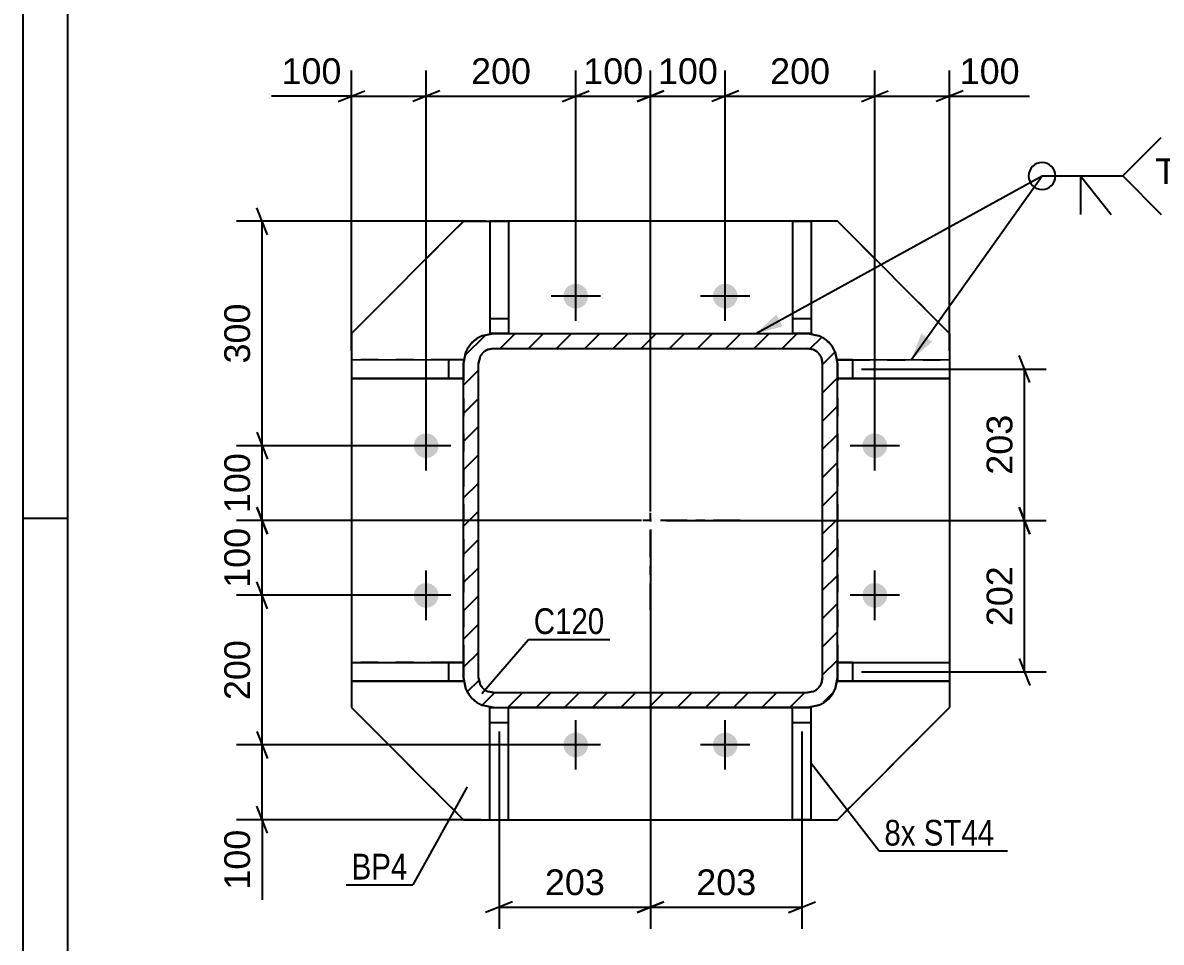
# Model space of a CAD drawing. Header units: millimetres. Extents: x -135 to 706, y -238 to 356.
# Drawn here: x -134.7 to -7.8, y -136.6 to -34.2 of the extents above; entities that cross this region are included whole.
import ezdxf

# ---------------------------------------------------------------- set-up
doc = ezdxf.new("R2010")
doc.units = ezdxf.units.MM
doc.linetypes.add('DXK_LINE_DOT2', pattern=[3.9198, 1.9599, -1.9599])
doc.linetypes.add('DXK_LINE_DOT3', pattern=[5.9187, 2.979, -0.9799, 0.9799, -0.9799])
doc.styles.add('Arial', font='ARIAL.TTF', dxfattribs={"height": 0.2})
doc.styles.add('Arial Narrow', font='ARIALN.TTF', dxfattribs={"height": 0.2})

# ---------------------------------------------------------------- blocks, each defined once
blk = doc.blocks.new('Unknown-284933639-1134')
at = {"color": 5, "linetype": 'Continuous'}
for p, q in [((-134.66, 355.61), (-134.66, -238.39)), ((-129.66, 350.61), (-129.66, -233.39)), ((-129.66, -89.39), (-134.66, -89.39))]:
    blk.add_line(p, q, dxfattribs=at)
blk = doc.blocks.new('Part-284933639-2157 - 2120')
at = {"color": 2, "linetype": 'Continuous'}
for p, q in [((-42.19, -105.44), (-43.86, -105.44)), ((-42.19, -105.44), (-42.19, -107.53)), ((-42.19, -105.44), (-31.36, -105.45)), ((-31.36, -105.45), (-31.36, -107.53)), ((-43.86, -107.11), (-43.86, -107.53)), ((-43.86, -107.53), (-42.19, -107.53)), ((-42.19, -107.53), (-43.86, -107.53)), ((-43.86, -107.53), (-43.86, -107.53)), ((-43.86, -107.53), (-43.86, -107.53)), ((-42.19, -107.53), (-31.36, -107.53)), ((-31.36, -107.53), (-42.19, -107.53)), ((-31.36, -107.53), (-31.36, -107.53))]:
    blk.add_line(p, q, dxfattribs=at)
at = {"color": 7, "linetype": 'DXK_LINE_DOT2'}
for p, q in [((-43.86, -105.44), (-43.86, -107.11)), ((-43.86, -105.45), (-42.19, -105.45)), ((-42.19, -105.45), (-31.36, -105.45)), ((-42.19, -107.53), (-42.19, -107.53)), ((-31.36, -107.53), (-31.36, -107.53))]:
    blk.add_line(p, q, dxfattribs=at)
blk = doc.blocks.new('Bolt-284933639-2218 - 2120')
at = {"linetype": 'Continuous'}
for points in [[(-73.02, -65.99), (-73.31, -65.96), (-73.58, -65.87), (-73.83, -65.73), (-74.05, -65.54), (-74.21, -65.3), (-74.33, -65.04), (-74.39, -64.76), (-74.39, -64.47), (-74.33, -64.19), (-74.21, -63.93), (-74.05, -63.7), (-73.83, -63.5), (-73.58, -63.36), (-73.31, -63.27), (-73.02, -63.24), (-72.74, -63.27), (-72.46, -63.36), (-72.22, -63.5), (-72, -63.7), (-71.83, -63.93), (-71.72, -64.19), (-71.66, -64.47), (-71.66, -64.76), (-71.72, -65.04), (-71.83, -65.3), (-72, -65.54), (-72.22, -65.73), (-72.46, -65.87), (-72.74, -65.96)], [(-56.36, -65.99), (-56.64, -65.96), (-56.92, -65.87), (-57.17, -65.73), (-57.38, -65.54), (-57.55, -65.3), (-57.67, -65.04), (-57.72, -64.76), (-57.72, -64.47), (-57.67, -64.19), (-57.55, -63.93), (-57.38, -63.7), (-57.17, -63.5), (-56.92, -63.36), (-56.64, -63.27), (-56.36, -63.24), (-56.07, -63.27), (-55.8, -63.36), (-55.55, -63.5), (-55.34, -63.7), (-55.17, -63.93), (-55.05, -64.19), (-54.99, -64.47), (-54.99, -64.76), (-55.05, -65.04), (-55.17, -65.3), (-55.34, -65.54), (-55.55, -65.73), (-55.8, -65.87), (-56.07, -65.96)], [(-89.69, -82.66), (-89.98, -82.63), (-90.25, -82.54), (-90.5, -82.4), (-90.71, -82.2), (-90.88, -81.97), (-91, -81.71), (-91.06, -81.43), (-91.06, -81.14), (-91, -80.86), (-90.88, -80.6), (-90.71, -80.36), (-90.5, -80.17), (-90.25, -80.03), (-89.98, -79.94), (-89.69, -79.91), (-89.4, -79.94), (-89.13, -80.03), (-88.88, -80.17), (-88.67, -80.36), (-88.5, -80.6), (-88.38, -80.86), (-88.32, -81.14), (-88.32, -81.43), (-88.38, -81.71), (-88.5, -81.97), (-88.67, -82.2), (-88.88, -82.4), (-89.13, -82.54), (-89.4, -82.63)], [(-39.69, -82.66), (-39.98, -82.63), (-40.25, -82.54), (-40.5, -82.4), (-40.71, -82.2), (-40.88, -81.97), (-41, -81.71), (-41.06, -81.43), (-41.06, -81.14), (-41, -80.86), (-40.88, -80.6), (-40.71, -80.36), (-40.5, -80.17), (-40.25, -80.03), (-39.98, -79.94), (-39.69, -79.91), (-39.4, -79.94), (-39.13, -80.03), (-38.88, -80.17), (-38.67, -80.36), (-38.5, -80.6), (-38.38, -80.86), (-38.32, -81.14), (-38.32, -81.43), (-38.38, -81.71), (-38.5, -81.97), (-38.67, -82.2), (-38.88, -82.4), (-39.13, -82.54), (-39.4, -82.63)], [(-89.69, -99.33), (-89.98, -99.3), (-90.25, -99.21), (-90.5, -99.06), (-90.71, -98.87), (-90.88, -98.64), (-91, -98.38), (-91.06, -98.09), (-91.06, -97.81), (-91, -97.53), (-90.88, -97.26), (-90.71, -97.03), (-90.5, -96.84), (-90.25, -96.69), (-89.98, -96.61), (-89.69, -96.58), (-89.4, -96.61), (-89.13, -96.69), (-88.88, -96.84), (-88.67, -97.03), (-88.5, -97.26), (-88.38, -97.53), (-88.32, -97.81), (-88.32, -98.09), (-88.38, -98.38), (-88.5, -98.64), (-88.67, -98.87), (-88.88, -99.06), (-89.13, -99.21), (-89.4, -99.3)], [(-39.69, -99.33), (-39.98, -99.3), (-40.25, -99.21), (-40.5, -99.06), (-40.71, -98.87), (-40.88, -98.64), (-41, -98.38), (-41.06, -98.09), (-41.06, -97.81), (-41, -97.53), (-40.88, -97.26), (-40.71, -97.03), (-40.5, -96.84), (-40.25, -96.69), (-39.98, -96.61), (-39.69, -96.58), (-39.4, -96.61), (-39.13, -96.69), (-38.88, -96.84), (-38.67, -97.03), (-38.5, -97.26), (-38.38, -97.53), (-38.32, -97.81), (-38.32, -98.09), (-38.38, -98.38), (-38.5, -98.64), (-38.67, -98.87), (-38.88, -99.06), (-39.13, -99.21), (-39.4, -99.3)], [(-73.02, -115.99), (-73.31, -115.96), (-73.58, -115.87), (-73.83, -115.73), (-74.05, -115.54), (-74.21, -115.3), (-74.33, -115.04), (-74.39, -114.76), (-74.39, -114.47), (-74.33, -114.19), (-74.21, -113.93), (-74.05, -113.7), (-73.83, -113.5), (-73.58, -113.36), (-73.31, -113.27), (-73.02, -113.24), (-72.74, -113.27), (-72.46, -113.36), (-72.22, -113.5), (-72, -113.7), (-71.83, -113.93), (-71.72, -114.19), (-71.66, -114.47), (-71.66, -114.76), (-71.72, -115.04), (-71.83, -115.3), (-72, -115.54), (-72.22, -115.73), (-72.46, -115.87), (-72.74, -115.96)], [(-56.36, -115.99), (-56.64, -115.96), (-56.92, -115.87), (-57.17, -115.73), (-57.38, -115.54), (-57.55, -115.3), (-57.67, -115.04), (-57.72, -114.76), (-57.72, -114.47), (-57.67, -114.19), (-57.55, -113.93), (-57.38, -113.7), (-57.17, -113.5), (-56.92, -113.36), (-56.64, -113.27), (-56.36, -113.24), (-56.07, -113.27), (-55.8, -113.36), (-55.55, -113.5), (-55.34, -113.7), (-55.17, -113.93), (-55.05, -114.19), (-54.99, -114.47), (-54.99, -114.76), (-55.05, -115.04), (-55.17, -115.3), (-55.34, -115.54), (-55.55, -115.73), (-55.8, -115.87), (-56.07, -115.96)]]:
    blk.add_hatch(color=1, dxfattribs=at).paths.add_polyline_path(points)
at = {"color": 1, "linetype": 'Continuous'}
for p, q in [((-73.02, -67.37), (-73.02, -61.87)), ((-56.36, -67.37), (-56.36, -61.87)), ((-70.27, -64.62), (-75.77, -64.62)), ((-53.61, -64.62), (-59.11, -64.62)), ((-89.69, -84.03), (-89.69, -78.53)), ((-39.69, -84.03), (-39.69, -78.53)), ((-86.94, -81.28), (-92.44, -81.28)), ((-36.94, -81.28), (-42.44, -81.28)), ((-89.69, -100.7), (-89.69, -95.2)), ((-39.69, -100.7), (-39.69, -95.2)), ((-86.94, -97.95), (-92.44, -97.95)), ((-36.94, -97.95), (-42.44, -97.95)), ((-73.02, -117.37), (-73.02, -111.87)), ((-56.36, -117.37), (-56.36, -111.87)), ((-70.27, -114.62), (-75.77, -114.62)), ((-53.61, -114.62), (-59.11, -114.62))]:
    blk.add_line(p, q, dxfattribs=at)
blk = doc.blocks.new('Part-284933639-2162 - 2120')
at = {"color": 2, "linetype": 'Continuous'}
for p, q in [((-43.86, -72.11), (-43.86, -71.69)), ((-43.86, -71.69), (-42.19, -71.69)), ((-42.19, -71.69), (-42.19, -73.78)), ((-42.19, -71.69), (-31.36, -71.7)), ((-31.36, -71.7), (-31.36, -73.78)), ((-43.86, -73.78), (-42.19, -73.78)), ((-42.19, -73.78), (-43.86, -73.78)), ((-42.19, -73.78), (-31.36, -73.78)), ((-31.36, -73.78), (-42.19, -73.78)), ((-31.36, -73.78), (-31.36, -73.78))]:
    blk.add_line(p, q, dxfattribs=at)
at = {"color": 7, "linetype": 'DXK_LINE_DOT2'}
for p, q in [((-43.86, -71.7), (-42.19, -71.7)), ((-43.86, -72.11), (-43.86, -73.78)), ((-42.19, -71.7), (-31.36, -71.7)), ((-43.86, -73.78), (-43.86, -73.78)), ((-42.19, -73.78), (-42.19, -73.78)), ((-31.36, -73.78), (-31.36, -73.78))]:
    blk.add_line(p, q, dxfattribs=at)
blk = doc.blocks.new('Part-284933639-2167 - 2120')
at = {"color": 2, "linetype": 'Continuous'}
for p, q in [((-98.02, -105.45), (-87.19, -105.44)), ((-98.02, -105.45), (-98.02, -105.45)), ((-98.02, -105.45), (-98.02, -107.53)), ((-87.19, -105.44), (-85.52, -105.44)), ((-87.19, -105.44), (-87.19, -107.53)), ((-98.02, -107.53), (-87.19, -107.53)), ((-87.19, -107.53), (-98.02, -107.53)), ((-87.19, -107.53), (-85.52, -107.53)), ((-85.52, -107.53), (-87.19, -107.53)), ((-85.52, -107.11), (-85.52, -107.53)), ((-85.52, -107.53), (-85.52, -107.53))]:
    blk.add_line(p, q, dxfattribs=at)
at = {"color": 7, "linetype": 'DXK_LINE_DOT2'}
for p, q in [((-87.19, -105.45), (-98.02, -105.45)), ((-85.52, -105.45), (-87.19, -105.45)), ((-85.52, -105.44), (-85.52, -105.45)), ((-85.52, -105.44), (-85.52, -107.11)), ((-87.19, -107.53), (-87.19, -107.53))]:
    blk.add_line(p, q, dxfattribs=at)
blk = doc.blocks.new('Part-284933639-2172 - 2120')
at = {"color": 2, "linetype": 'Continuous'}
for p, q in [((-98.02, -71.7), (-87.19, -71.69)), ((-98.02, -71.7), (-98.02, -71.7)), ((-98.02, -71.7), (-98.02, -73.78)), ((-87.19, -71.69), (-85.52, -71.69)), ((-87.19, -71.69), (-87.19, -73.78)), ((-85.52, -71.69), (-85.52, -72.11)), ((-98.02, -73.78), (-87.19, -73.78)), ((-87.19, -73.78), (-98.02, -73.78)), ((-87.19, -73.78), (-85.52, -73.78)), ((-85.52, -73.78), (-87.19, -73.78))]:
    blk.add_line(p, q, dxfattribs=at)
at = {"color": 7, "linetype": 'DXK_LINE_DOT2'}
for p, q in [((-87.19, -71.7), (-98.02, -71.7)), ((-85.52, -71.7), (-87.19, -71.7)), ((-85.52, -71.69), (-85.52, -71.7)), ((-85.52, -72.11), (-85.52, -73.78)), ((-87.19, -73.78), (-87.19, -73.78))]:
    blk.add_line(p, q, dxfattribs=at)
blk = doc.blocks.new('Part-284933639-2200 - 2120')
at = {"color": 2, "linetype": 'Continuous'}
for p, q in [((-98.02, -68.78), (-85.53, -56.28)), ((-85.53, -56.28), (-82.61, -56.28)), ((-85.53, -56.28), (-85.53, -56.28)), ((-48.86, -56.28), (-80.52, -56.28)), ((-43.85, -56.28), (-46.77, -56.28)), ((-31.36, -68.78), (-43.85, -56.28)), ((-43.85, -56.28), (-43.85, -56.28)), ((-98.02, -68.78), (-98.02, -71.7)), ((-31.36, -68.78), (-31.36, -71.7)), ((-98.02, -73.78), (-98.02, -105.45)), ((-31.36, -73.78), (-31.36, -105.45)), ((-98.02, -107.53), (-98.02, -110.45)), ((-31.36, -107.53), (-31.36, -110.45)), ((-98.02, -110.45), (-85.52, -122.95)), ((-98.02, -110.45), (-98.02, -110.45)), ((-43.86, -122.95), (-31.36, -110.45)), ((-85.52, -122.95), (-43.86, -122.95)), ((-85.52, -122.95), (-85.52, -122.95)), ((-43.86, -122.95), (-43.86, -122.95))]:
    blk.add_line(p, q, dxfattribs=at)
at = {"color": 7, "linetype": 'DXK_LINE_DOT2'}
for p, q in [((-98.02, -68.78), (-85.53, -56.28)), ((-43.85, -56.28), (-85.53, -56.28)), ((-82.61, -56.28), (-80.52, -56.28)), ((-46.77, -56.28), (-48.86, -56.28)), ((-31.36, -68.78), (-43.85, -56.28)), ((-98.02, -71.7), (-98.02, -73.78)), ((-31.36, -71.7), (-31.36, -73.78)), ((-98.02, -105.45), (-98.02, -107.53)), ((-31.36, -105.45), (-31.36, -107.53)), ((-85.52, -122.95), (-98.02, -110.45)), ((-43.86, -122.95), (-31.36, -110.45)), ((-85.52, -122.95), (-43.86, -122.95))]:
    blk.add_line(p, q, dxfattribs=at)
blk = doc.blocks.new('Part-284933639-2223 - 2120')
at = {"linetype": 'Continuous'}
h = blk.add_hatch(dxfattribs=at)
h.set_pattern_fill('', scale=0.7, style=0, pattern_type=0)
h.set_pattern_definition([(45, (-44.111, -70.8384), (-1.571545, 1.571545), [])])
h.paths.add_polyline_path([(-43.86, -72.11), (-44.11, -70.84), (-44.83, -69.76), (-45.92, -69.03), (-47.19, -68.78), (-82.19, -68.78), (-83.47, -69.03), (-84.55, -69.76), (-85.27, -70.84), (-85.52, -72.11), (-85.52, -107.11), (-85.27, -108.39), (-84.55, -109.47), (-83.47, -110.19), (-82.19, -110.45), (-47.19, -110.45), (-45.92, -110.19), (-44.83, -109.47), (-44.11, -108.39), (-43.86, -107.11)])
h.paths.add_polyline_path([(-45.65, -107.75), (-46.01, -108.29), (-46.55, -108.65), (-47.19, -108.78), (-82.19, -108.78), (-82.83, -108.65), (-83.37, -108.29), (-83.73, -107.75), (-83.86, -107.11), (-83.86, -72.11), (-83.73, -71.48), (-83.37, -70.94), (-82.83, -70.57), (-82.19, -70.45), (-47.19, -70.45), (-46.55, -70.57), (-46.01, -70.94), (-45.65, -71.48), (-45.52, -72.11), (-45.52, -107.11)])
at = {"color": 7, "linetype": 'DXK_LINE_DOT2'}
for p, q in [((-83.47, -69.04), (-82.19, -68.78)), ((-82.19, -68.78), (-47.19, -68.78)), ((-82.19, -68.78), (-82.19, -68.78)), ((-47.19, -68.78), (-47.19, -68.78)), ((-47.19, -68.78), (-45.92, -69.04)), ((-85.52, -72.12), (-85.27, -70.84)), ((-44.11, -70.84), (-43.86, -72.12)), ((-85.52, -72.11), (-85.52, -107.12)), ((-83.73, -71.48), (-83.86, -72.12)), ((-83.86, -72.12), (-83.86, -72.11)), ((-83.86, -107.12), (-83.86, -72.12)), ((-83.73, -71.48), (-83.73, -71.48)), ((-45.65, -71.48), (-45.65, -71.48)), ((-45.52, -72.12), (-45.65, -71.48)), ((-45.52, -72.12), (-45.52, -72.11)), ((-45.52, -107.12), (-45.52, -72.12)), ((-43.86, -72.11), (-43.86, -107.12)), ((-85.27, -108.39), (-85.52, -107.12)), ((-83.86, -107.12), (-83.86, -107.11)), ((-83.86, -107.12), (-83.73, -107.75)), ((-45.65, -107.75), (-45.52, -107.12)), ((-45.52, -107.12), (-45.52, -107.11)), ((-43.86, -107.12), (-44.11, -108.39)), ((-82.83, -108.66), (-82.19, -108.78)), ((-82.19, -108.78), (-82.19, -108.78)), ((-82.19, -108.78), (-47.19, -108.78)), ((-47.19, -108.78), (-46.55, -108.66)), ((-47.19, -108.78), (-47.19, -108.78)), ((-82.19, -110.45), (-82.22, -110.45)), ((-82.19, -110.45), (-80.52, -110.45)), ((-82.19, -110.45), (-82.19, -110.45)), ((-47.19, -110.45), (-48.86, -110.45)), ((-47.19, -110.45), (-47.19, -110.45)), ((-47.16, -110.45), (-47.19, -110.45))]:
    blk.add_line(p, q, dxfattribs=at)
at = {"color": 2, "linetype": 'Continuous'}
for p, q in [((-82.19, -68.78), (-83.47, -69.03)), ((-82.19, -68.78), (-47.19, -68.78)), ((-45.92, -69.03), (-47.19, -68.78)), ((-85.27, -70.84), (-85.52, -72.11)), ((-82.19, -70.45), (-82.83, -70.58)), ((-82.83, -70.57), (-82.19, -70.45)), ((-82.19, -70.45), (-82.19, -70.45)), ((-82.19, -70.45), (-47.19, -70.45)), ((-82.19, -70.45), (-47.19, -70.45)), ((-47.19, -70.45), (-47.19, -70.45)), ((-46.55, -70.58), (-47.19, -70.45)), ((-47.19, -70.45), (-46.55, -70.57)), ((-43.86, -72.11), (-44.11, -70.84)), ((-85.52, -107.11), (-85.52, -72.11)), ((-83.86, -72.11), (-83.73, -71.48)), ((-83.86, -107.11), (-83.86, -72.11)), ((-45.65, -71.48), (-45.52, -72.11)), ((-45.52, -107.11), (-45.52, -72.11)), ((-43.86, -107.11), (-43.86, -72.11)), ((-85.52, -107.11), (-85.27, -108.39)), ((-83.73, -107.75), (-83.86, -107.11)), ((-45.52, -107.11), (-45.65, -107.75)), ((-44.11, -108.39), (-43.86, -107.11)), ((-85.27, -108.39), (-85.27, -108.39)), ((-85.27, -108.39), (-85.27, -108.39)), ((-82.19, -108.78), (-82.83, -108.65)), ((-82.19, -108.78), (-47.19, -108.78)), ((-46.55, -108.65), (-47.19, -108.78)), ((-44.11, -108.39), (-44.11, -108.39)), ((-44.11, -108.39), (-44.11, -108.39)), ((-83.47, -110.19), (-82.19, -110.45)), ((-82.22, -110.45), (-83.47, -110.2)), ((-47.19, -110.45), (-45.92, -110.19)), ((-45.92, -110.2), (-47.16, -110.45)), ((-82.19, -110.45), (-47.19, -110.45)), ((-48.86, -110.45), (-80.52, -110.45))]:
    blk.add_line(p, q, dxfattribs=at)
at = {"color": 7, "linetype": 'DXK_LINE_DOT3'}
for p, q in [((-64.69, -99.62), (-64.69, -79.61)), ((-54.69, -89.62), (-74.69, -89.62))]:
    blk.add_line(p, q, dxfattribs=at)
at = {"color": 2, "linetype": 'Continuous'}
for centre, radius, start, end in [((-82.19, -72.11), 3.33, 112.5, 157.5), ((-47.19, -72.11), 3.33, 22.5, 67.5), ((-82.19, -72.11), 1.67, 112.5, 157.5), ((-82.19, -72.12), 1.67, 112.5, 157.5), ((-47.19, -72.11), 1.67, 22.5, 67.5), ((-47.19, -72.12), 1.67, 22.5, 67.5), ((-82.19, -107.11), 1.67, 202.5, 247.5), ((-47.19, -107.11), 1.67, 292.5, 337.5), ((-82.19, -107.12), 3.33, 202.5, 247.5), ((-82.19, -107.11), 3.33, 202.5, 247.5), ((-47.19, -107.12), 3.33, 292.5, 337.5), ((-47.19, -107.11), 3.33, 292.5, 337.5)]:
    blk.add_arc(centre, radius, start, end, dxfattribs=at)
at = {"color": 7, "linetype": 'DXK_LINE_DOT2'}
for centre, radius, start, end in [((-82.19, -72.12), 3.33, 112.5, 157.5), ((-47.19, -72.12), 3.33, 22.5, 67.5), ((-82.19, -107.12), 1.67, 202.5, 247.5), ((-47.19, -107.12), 1.67, 292.5, 337.5)]:
    blk.add_arc(centre, radius, start, end, dxfattribs=at)
blk = doc.blocks.new('Part-284933639-2228 - 2120')
at = {"color": 2, "linetype": 'Continuous'}
for p, q in [((-82.61, -110.45), (-82.2, -110.45)), ((-82.61, -122.95), (-82.61, -110.45)), ((-80.52, -122.95), (-80.52, -110.45)), ((-82.61, -112.11), (-80.52, -112.11)), ((-82.61, -122.95), (-80.52, -122.95))]:
    blk.add_line(p, q, dxfattribs=at)
at = {"color": 7, "linetype": 'DXK_LINE_DOT2'}
for p, q in [((-82.61, -110.45), (-80.52, -110.45)), ((-82.2, -110.45), (-80.52, -110.45)), ((-80.52, -110.45), (-80.52, -110.45)), ((-80.52, -110.45), (-80.52, -110.45)), ((-82.61, -112.11), (-80.52, -112.11)), ((-82.61, -122.95), (-80.52, -122.95))]:
    blk.add_line(p, q, dxfattribs=at)
blk = doc.blocks.new('Part-284933639-2233 - 2120')
at = {"color": 2, "linetype": 'Continuous'}
for p, q in [((-48.86, -122.95), (-48.86, -110.45)), ((-46.77, -110.45), (-47.18, -110.45)), ((-46.77, -122.95), (-46.77, -110.45)), ((-48.86, -112.11), (-46.77, -112.11)), ((-48.86, -122.95), (-46.77, -122.95))]:
    blk.add_line(p, q, dxfattribs=at)
at = {"color": 7, "linetype": 'DXK_LINE_DOT2'}
for p, q in [((-48.86, -110.45), (-46.77, -110.45)), ((-47.18, -110.45), (-48.86, -110.45)), ((-48.86, -110.45), (-48.86, -110.45)), ((-48.86, -110.45), (-48.86, -110.45)), ((-48.86, -112.11), (-46.77, -112.11)), ((-46.77, -122.95), (-48.86, -122.95))]:
    blk.add_line(p, q, dxfattribs=at)
blk = doc.blocks.new('Part-284933639-2238 - 2120')
at = {"color": 2, "linetype": 'Continuous'}
for p, q in [((-82.61, -56.28), (-82.61, -68.78)), ((-80.52, -56.28), (-82.61, -56.28)), ((-80.52, -56.28), (-80.52, -68.78)), ((-82.61, -67.11), (-80.52, -67.11)), ((-80.52, -68.78), (-82.61, -68.78)), ((-82.61, -68.78), (-80.52, -68.78))]:
    blk.add_line(p, q, dxfattribs=at)
at = {"color": 7, "linetype": 'DXK_LINE_DOT2'}
for p, q in [((-82.61, -56.28), (-80.52, -56.28)), ((-82.61, -67.11), (-80.52, -67.11))]:
    blk.add_line(p, q, dxfattribs=at)
blk = doc.blocks.new('Part-284933639-2243 - 2120')
at = {"color": 2, "linetype": 'Continuous'}
for p, q in [((-48.86, -56.28), (-48.86, -68.78)), ((-46.77, -56.28), (-48.86, -56.28)), ((-46.77, -56.28), (-46.77, -68.78)), ((-48.86, -67.11), (-46.77, -67.11)), ((-46.77, -68.78), (-48.86, -68.78)), ((-48.86, -68.78), (-46.77, -68.78))]:
    blk.add_line(p, q, dxfattribs=at)
at = {"color": 7, "linetype": 'DXK_LINE_DOT2'}
for p, q in [((-48.86, -56.28), (-46.77, -56.28)), ((-48.86, -67.11), (-48.86, -67.11)), ((-48.86, -67.11), (-46.77, -67.11)), ((-46.77, -67.11), (-46.77, -67.11))]:
    blk.add_line(p, q, dxfattribs=at)
blk = doc.blocks.new('StraightDimension-284933639-16469 - 2120')
at = {"color": 7, "linetype": 'Continuous'}
for p, q in [((-108.58, -88.12), (-107.38, -91.12)), ((-65.69, -89.62), (-110.83, -89.62)), ((-107.98, -97.95), (-107.98, -89.62)), ((-107.38, -99.45), (-108.58, -96.45)), ((-90.69, -97.95), (-110.83, -97.95))]:
    blk.add_line(p, q, dxfattribs=at)
at = {"color": 0}
blk.add_wipeout([(-108.73, -89.85), (-112.93, -89.85), (-112.93, -97.72), (-108.73, -97.72)], dxfattribs=at)
at = {"color": 3, "style": 'Arial'}
blk.add_text('100', height=2.865, rotation=90.0002, dxfattribs=at).set_placement((-109.33, -97.12))
blk = doc.blocks.new('StraightDimension-284933639-16363 - 2120')
at = {"color": 7, "linetype": 'Continuous'}
for p, q in [((-98.02, -70.7), (-98.02, -39.48)), ((-89.69, -80.28), (-89.69, -39.48)), ((-99.52, -42.93), (-96.52, -41.73)), ((-88.19, -41.73), (-91.19, -42.93)), ((-98.02, -42.33), (-106.94, -42.33)), ((-98.02, -42.33), (-106.94, -42.33)), ((-98.02, -42.33), (-89.69, -42.33))]:
    blk.add_line(p, q, dxfattribs=at)
at = {"color": 0}
blk.add_wipeout([(-98.55, -41.58), (-98.55, -37.38), (-106.42, -37.38), (-106.42, -41.58)], dxfattribs=at)
at = {"color": 3, "style": 'Arial'}
blk.add_text('100', height=2.865, dxfattribs=at).set_placement((-105.82, -40.98))
blk = doc.blocks.new('StraightDimension-284933639-16467 - 2120')
at = {"color": 7, "linetype": 'Continuous'}
for p, q in [((-107.38, -57.78), (-108.58, -54.78)), ((-83.61, -56.28), (-110.83, -56.28)), ((-107.98, -81.28), (-107.98, -56.28)), ((-108.58, -79.78), (-107.38, -82.78)), ((-90.69, -81.28), (-110.83, -81.28))]:
    blk.add_line(p, q, dxfattribs=at)
at = {"color": 0}
blk.add_wipeout([(-108.73, -64.85), (-112.93, -64.85), (-112.93, -72.72), (-108.73, -72.72)], dxfattribs=at)
at = {"color": 3, "style": 'Arial'}
blk.add_text('300', height=2.865, rotation=90.0002, dxfattribs=at).set_placement((-109.33, -72.12))
blk = doc.blocks.new('StraightDimension-284933639-16362 - 2120')
at = {"color": 7, "linetype": 'Continuous'}
for p, q in [((-89.69, -80.28), (-89.69, -39.48)), ((-73.02, -63.62), (-73.02, -39.48)), ((-88.19, -41.73), (-91.19, -42.93)), ((-74.52, -42.93), (-71.52, -41.73)), ((-89.69, -42.33), (-73.02, -42.33))]:
    blk.add_line(p, q, dxfattribs=at)
at = {"color": 0}
blk.add_wipeout([(-77.42, -41.58), (-77.42, -37.38), (-85.29, -37.38), (-85.29, -41.58)], dxfattribs=at)
at = {"color": 3, "style": 'Arial'}
blk.add_text('200', height=2.865, dxfattribs=at).set_placement((-84.69, -40.98))
blk = doc.blocks.new('StraightDimension-284933639-16471 - 2120')
at = {"color": 7, "linetype": 'Continuous'}
for p, q in [((-108.58, -113.12), (-107.38, -116.12)), ((-74.02, -114.62), (-110.83, -114.62)), ((-107.98, -122.95), (-107.98, -114.62)), ((-107.38, -124.45), (-108.58, -121.45)), ((-83.61, -122.95), (-110.83, -122.95)), ((-107.98, -122.95), (-107.98, -131.87)), ((-107.98, -122.95), (-107.98, -131.87))]:
    blk.add_line(p, q, dxfattribs=at)
at = {"color": 0}
blk.add_wipeout([(-108.73, -123.47), (-112.93, -123.47), (-112.93, -131.34), (-108.73, -131.34)], dxfattribs=at)
at = {"color": 3, "style": 'Arial'}
blk.add_text('100', height=2.865, rotation=90.0002, dxfattribs=at).set_placement((-109.33, -130.74))
blk = doc.blocks.new('StraightDimension-284933639-2400 - 2120')
at = {"color": 7, "linetype": 'Continuous'}
for p, q in [((-22.41, -91.12), (-23.61, -88.12)), ((-62.96, -89.62), (-20.61, -89.62)), ((-23.01, -106.49), (-23.01, -89.62)), ((-23.61, -104.99), (-22.41, -107.99)), ((-41.19, -106.49), (-20.61, -106.49))]:
    blk.add_line(p, q, dxfattribs=at)
at = {"color": 0}
blk.add_wipeout([(-23.76, -94.12), (-27.96, -94.12), (-27.96, -101.99), (-23.76, -101.99)], dxfattribs=at)
at = {"color": 3, "style": 'Arial'}
blk.add_text('202', height=2.865, rotation=90.0002, dxfattribs=at).set_placement((-24.36, -101.39))
blk = doc.blocks.new('StraightDimension-284933639-16470 - 2120')
at = {"color": 7, "linetype": 'Continuous'}
for p, q in [((-107.38, -99.45), (-108.58, -96.45)), ((-90.69, -97.95), (-110.83, -97.95)), ((-107.98, -114.62), (-107.98, -97.95)), ((-108.58, -113.12), (-107.38, -116.12)), ((-74.02, -114.62), (-110.83, -114.62))]:
    blk.add_line(p, q, dxfattribs=at)
at = {"color": 0}
blk.add_wipeout([(-108.73, -102.35), (-112.93, -102.35), (-112.93, -110.22), (-108.73, -110.22)], dxfattribs=at)
at = {"color": 3, "style": 'Arial'}
blk.add_text('200', height=2.865, rotation=90.0002, dxfattribs=at).set_placement((-109.33, -109.62))
blk = doc.blocks.new('StraightDimension-284933639-2269 - 2120')
at = {"color": 7, "linetype": 'Continuous'}
for p, q in [((-64.69, -90.62), (-64.69, -135.1)), ((-47.82, -113.11), (-47.82, -135.1)), ((-63.19, -132.1), (-66.19, -133.3)), ((-64.69, -132.7), (-47.82, -132.7)), ((-49.32, -133.3), (-46.32, -132.1))]:
    blk.add_line(p, q, dxfattribs=at)
at = {"color": 0}
blk.add_wipeout([(-52.32, -131.95), (-52.32, -127.75), (-60.19, -127.75), (-60.19, -131.95)], dxfattribs=at)
at = {"color": 3, "style": 'Arial'}
blk.add_text('203', height=2.865, dxfattribs=at).set_placement((-59.59, -131.35))
blk = doc.blocks.new('StraightDimension-284933639-2279 - 2120')
at = {"color": 7, "linetype": 'Continuous'}
for p, q in [((-64.69, -90.62), (-64.69, -135.1)), ((-81.57, -113.11), (-81.57, -135.1)), ((-80.07, -132.1), (-83.07, -133.3)), ((-81.57, -132.7), (-64.69, -132.7)), ((-66.19, -133.3), (-63.19, -132.1))]:
    blk.add_line(p, q, dxfattribs=at)
at = {"color": 0}
blk.add_wipeout([(-69.19, -131.95), (-69.19, -127.75), (-77.06, -127.75), (-77.06, -131.95)], dxfattribs=at)
at = {"color": 3, "style": 'Arial'}
blk.add_text('203', height=2.865, dxfattribs=at).set_placement((-76.46, -131.35))
blk = doc.blocks.new('StraightDimension-284933639-2414 - 2120')
at = {"color": 7, "linetype": 'Continuous'}
for p, q in [((-22.41, -74.24), (-23.61, -71.24)), ((-41.19, -72.74), (-20.61, -72.74)), ((-23.01, -89.62), (-23.01, -72.74)), ((-23.61, -88.12), (-22.41, -91.12)), ((-62.96, -89.62), (-20.61, -89.62))]:
    blk.add_line(p, q, dxfattribs=at)
at = {"color": 0}
blk.add_wipeout([(-23.76, -77.24), (-27.96, -77.24), (-27.96, -85.11), (-23.76, -85.11)], dxfattribs=at)
at = {"color": 3, "style": 'Arial'}
blk.add_text('203', height=2.865, rotation=90.0002, dxfattribs=at).set_placement((-24.36, -84.51))
blk = doc.blocks.new('StraightDimension-284933639-16358 - 2120')
at = {"color": 7, "linetype": 'Continuous'}
for p, q in [((-39.69, -80.28), (-39.69, -39.48)), ((-31.36, -70.7), (-31.36, -39.48)), ((-41.19, -42.93), (-38.19, -41.73)), ((-29.86, -41.73), (-32.86, -42.93)), ((-39.69, -42.33), (-31.36, -42.33)), ((-31.36, -42.33), (-22.44, -42.33)), ((-31.36, -42.33), (-22.44, -42.33))]:
    blk.add_line(p, q, dxfattribs=at)
at = {"color": 0}
blk.add_wipeout([(-22.96, -41.58), (-22.96, -37.38), (-30.83, -37.38), (-30.83, -41.58)], dxfattribs=at)
at = {"color": 3, "style": 'Arial'}
blk.add_text('100', height=2.865, dxfattribs=at).set_placement((-30.23, -40.98))
blk = doc.blocks.new('StraightDimension-284933639-16359 - 2120')
at = {"color": 7, "linetype": 'Continuous'}
for p, q in [((-56.36, -63.62), (-56.36, -39.48)), ((-39.69, -80.28), (-39.69, -39.48)), ((-54.86, -41.73), (-57.86, -42.93)), ((-41.19, -42.93), (-38.19, -41.73)), ((-56.36, -42.33), (-39.69, -42.33))]:
    blk.add_line(p, q, dxfattribs=at)
at = {"color": 0}
blk.add_wipeout([(-44.09, -41.58), (-44.09, -37.38), (-51.96, -37.38), (-51.96, -41.58)], dxfattribs=at)
at = {"color": 3, "style": 'Arial'}
blk.add_text('200', height=2.865, dxfattribs=at).set_placement((-51.36, -40.98))
blk = doc.blocks.new('StraightDimension-284933639-16360 - 2120')
at = {"color": 7, "linetype": 'Continuous'}
for p, q in [((-64.69, -88.62), (-64.69, -39.48)), ((-56.36, -63.62), (-56.36, -39.48)), ((-66.19, -42.93), (-63.19, -41.73)), ((-54.86, -41.73), (-57.86, -42.93)), ((-64.69, -42.33), (-56.36, -42.33))]:
    blk.add_line(p, q, dxfattribs=at)
at = {"color": 0}
blk.add_wipeout([(-56.59, -41.58), (-56.59, -37.38), (-64.46, -37.38), (-64.46, -41.58)], dxfattribs=at)
at = {"color": 3, "style": 'Arial'}
blk.add_text('100', height=2.865, dxfattribs=at).set_placement((-63.86, -40.98))
blk = doc.blocks.new('StraightDimension-284933639-16361 - 2120')
at = {"color": 7, "linetype": 'Continuous'}
for p, q in [((-73.02, -63.62), (-73.02, -39.48)), ((-64.69, -88.62), (-64.69, -39.48)), ((-74.52, -42.93), (-71.52, -41.73)), ((-63.19, -41.73), (-66.19, -42.93)), ((-73.02, -42.33), (-64.69, -42.33))]:
    blk.add_line(p, q, dxfattribs=at)
at = {"color": 0}
blk.add_wipeout([(-64.92, -41.58), (-64.92, -37.38), (-72.79, -37.38), (-72.79, -41.58)], dxfattribs=at)
at = {"color": 3, "style": 'Arial'}
blk.add_text('100', height=2.865, dxfattribs=at).set_placement((-72.19, -40.98))
blk = doc.blocks.new('StraightDimension-284933639-16468 - 2120')
at = {"color": 7, "linetype": 'Continuous'}
for p, q in [((-108.58, -79.78), (-107.38, -82.78)), ((-90.69, -81.28), (-110.83, -81.28)), ((-107.98, -89.62), (-107.98, -81.28)), ((-107.38, -91.12), (-108.58, -88.12)), ((-65.69, -89.62), (-110.83, -89.62))]:
    blk.add_line(p, q, dxfattribs=at)
at = {"color": 0}
blk.add_wipeout([(-108.73, -81.52), (-112.93, -81.52), (-112.93, -89.39), (-108.73, -89.39)], dxfattribs=at)
at = {"color": 3, "style": 'Arial'}
blk.add_text('100', height=2.865, rotation=90.0002, dxfattribs=at).set_placement((-109.33, -88.79))
blk = doc.blocks.new('MarkSet-284933639-2472 - 2120')
at = {"color": 0}
for points in [[(-35.14, -125.83), (-35.14, -122.83), (-38.62, -122.83), (-38.62, -125.83)], [(-26.39, -125.83), (-26.39, -122.83), (-34.24, -122.83), (-34.24, -125.83)]]:
    blk.add_wipeout(points, dxfattribs=at)
for points in [[(-35.14, -125.83), (-35.14, -122.83), (-38.62, -122.83), (-38.62, -125.83)], [(-26.39, -125.83), (-26.39, -122.83), (-34.24, -122.83), (-34.24, -125.83)]]:
    blk.add_wipeout(points, dxfattribs=at)
at = {"color": 30, "linetype": 'Continuous'}
for p, q in [((-46.77, -116.64), (-39.22, -126.43)), ((-39.22, -126.43), (-24.89, -126.43))]:
    blk.add_line(p, q, dxfattribs=at)
at = {"color": 3, "style": 'Arial Narrow'}
for s, p in [('8x', (-38.62, -125.83)), ('ST44', (-34.24, -125.83))]:
    blk.add_text(s, height=2.863, dxfattribs=at).set_placement(p)
blk = doc.blocks.new('Mark-284933639-2196 - 2120')
at = {"color": 0}
blk.add_wipeout([(-91.78, -129.61), (-91.78, -126.61), (-98, -126.61), (-98, -129.61)], dxfattribs=at)
blk.add_wipeout([(-91.78, -129.61), (-91.78, -126.61), (-98, -126.61), (-98, -129.61)], dxfattribs=at)
at = {"color": 30, "linetype": 'Continuous'}
for p in [(-85.14, -119.29), (-98.6, -130.21)]:
    blk.add_line(p, (-91.18, -130.21), dxfattribs=at)
at = {"color": 3, "style": 'Arial Narrow'}
blk.add_text('BP4', height=2.863, dxfattribs=at).set_placement((-98, -129.61))
blk = doc.blocks.new('Mark-284933639-2219 - 2120')
at = {"color": 0}
blk.add_wipeout([(-69.84, -102.26), (-69.84, -99.26), (-77.7, -99.26), (-77.7, -102.26)], dxfattribs=at)
blk.add_wipeout([(-69.84, -102.26), (-69.84, -99.26), (-77.7, -99.26), (-77.7, -102.26)], dxfattribs=at)
at = {"color": 30, "linetype": 'Continuous'}
for p, q in [((-83.48, -108.89), (-78.3, -102.86)), ((-78.3, -102.86), (-69.24, -102.86))]:
    blk.add_line(p, q, dxfattribs=at)
at = {"color": 3, "style": 'Arial Narrow'}
blk.add_text('C120', height=2.863, dxfattribs=at).set_placement((-77.7, -102.26))
blk = doc.blocks.new('WeldMark-284933639-2426 - 2120')
at = {"linetype": 'Continuous'}
for points in [[(-49.96, -67.99), (-52.95, -68.78), (-50.68, -66.68)], [(-33.29, -69.69), (-35.64, -71.7), (-34.51, -68.82)]]:
    blk.add_hatch(color=30, dxfattribs=at).paths.add_polyline_path(points)
at = {"color": 30, "linetype": 'Continuous'}
for p, q in [((-52.95, -68.78), (-21.05, -51.23)), ((-35.64, -71.7), (-21.05, -51.23)), ((-21.05, -51.23), (-12.05, -51.23))]:
    blk.add_line(p, q, dxfattribs=at)
at = {"color": 3, "linetype": 'Continuous'}
for q in [(-13.34, -55.51), (-16.77, -55.51)]:
    blk.add_line((-16.77, -51.23), q, dxfattribs=at)
for start, end in [(90, 270), (270, 90)]:
    blk.add_arc((-21.05, -51.23), 1.5, start, end, dxfattribs=at)
at = {"color": 0, "linetype": 'Continuous'}
blk.add_wipeout([(-0.68, -52.13), (-0.68, -49.13), (-8.45, -49.13), (-8.45, -52.13)], dxfattribs=at)
blk.add_wipeout([(-0.68, -52.13), (-0.68, -49.13), (-8.45, -49.13), (-8.45, -52.13)], dxfattribs=at)
at = {"color": 3, "linetype": 'Continuous'}
for q in [(-7.77, -46.94), (-7.77, -55.51)]:
    blk.add_line((-12.05, -51.23), q, dxfattribs=at)
at = {"color": 3, "linetype": 'Continuous', "style": 'Arial'}
blk.add_text('TYP', height=2.865, dxfattribs=at).set_placement((-8.45, -52.13))

msp = doc.modelspace()

# ---------------------------------------------------------------- block references
for name in ['Unknown-284933639-1134', 'Part-284933639-2200 - 2120', 'Part-284933639-2238 - 2120', 'Part-284933639-2243 - 2120', 'Bolt-284933639-2218 - 2120', 'Part-284933639-2223 - 2120', 'Part-284933639-2172 - 2120', 'Part-284933639-2162 - 2120', 'Part-284933639-2167 - 2120', 'Part-284933639-2157 - 2120', 'Part-284933639-2228 - 2120', 'Part-284933639-2233 - 2120']:
    msp.add_blockref(name, (0, 0))

# ---------------------------------------------------------------- next in the draw order: block references
for name in ['StraightDimension-284933639-16363 - 2120', 'StraightDimension-284933639-16469 - 2120', 'StraightDimension-284933639-2400 - 2120', 'StraightDimension-284933639-16471 - 2120']:
    msp.add_blockref(name, (0, 0))

# ---------------------------------------------------------------- next in the draw order: block references
for name in ['StraightDimension-284933639-16467 - 2120', 'StraightDimension-284933639-2269 - 2120', 'StraightDimension-284933639-16470 - 2120', 'Mark-284933639-2196 - 2120']:
    msp.add_blockref(name, (0, 0))

# ---------------------------------------------------------------- next in the draw order: block references
for name in ['StraightDimension-284933639-16362 - 2120', 'StraightDimension-284933639-2279 - 2120', 'MarkSet-284933639-2472 - 2120']:
    msp.add_blockref(name, (0, 0))

# ---------------------------------------------------------------- next in the draw order: block references
for name in ['StraightDimension-284933639-2414 - 2120', 'Mark-284933639-2219 - 2120']:
    msp.add_blockref(name, (0, 0))

# ---------------------------------------------------------------- next in the draw order: block references
msp.add_blockref('StraightDimension-284933639-16358 - 2120', (0, 0))

# ---------------------------------------------------------------- next in the draw order: block references
msp.add_blockref('StraightDimension-284933639-16359 - 2120', (0, 0))

# ---------------------------------------------------------------- next in the draw order: block references
for name in ['StraightDimension-284933639-16360 - 2120', 'WeldMark-284933639-2426 - 2120']:
    msp.add_blockref(name, (0, 0))

# ---------------------------------------------------------------- next in the draw order: block references
msp.add_blockref('StraightDimension-284933639-16361 - 2120', (0, 0))

# ---------------------------------------------------------------- next in the draw order: block references
msp.add_blockref('StraightDimension-284933639-16468 - 2120', (0, 0))

doc.saveas('drawing.dxf')
